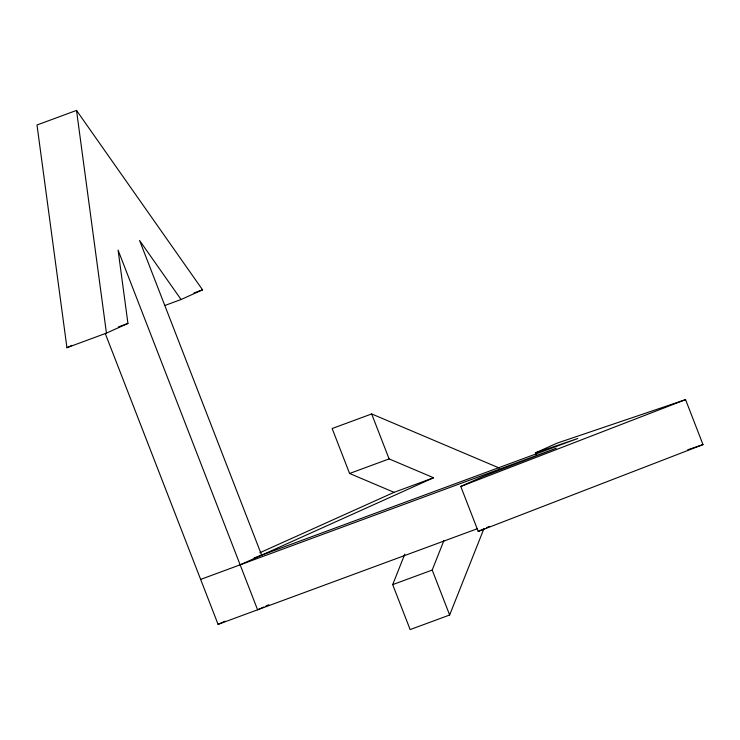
<?xml version="1.0" encoding="UTF-8"?>
<svg xmlns="http://www.w3.org/2000/svg" width="740" height="740" viewBox="0 0 740 740"><rect width="100%" height="100%" fill="white"/><g stroke="black" fill="none" stroke-linecap="round" stroke-linejoin="round"><path stroke-width="1.11" d="M483.747 529.155L449.643 615.005L410.136 629.583L392.69 584.628L404.808 554.121M449.643 615.005L432.206 570.05L443.908 540.598M165.048 305.426L181.069 299.515L202.556 289.839L76.516 110.417L37 124.995L66.933 347.689L72.048 345.386M66.933 347.689L106.449 333.111L127.937 323.436L118.085 250.129L257.594 609.797L263.727 607.031M259.87 552.743L394.059 492.331L433.575 477.753L389.101 458.902L349.585 473.48L332.149 428.525L371.665 413.947L499.315 468.05M240.149 564.833L433.575 477.753M536.241 455.017L535.409 452.88L556.905 443.204L685.564 399.637L703 444.601L478.225 531.431L460.789 486.476L482.276 476.801L556.267 448.209L200.633 579.411M105.321 333.685L218.078 624.375L225.238 621.147M265.78 606.106L268.851 604.728M478.225 531.431L484.367 528.665M486.411 527.74L489.482 526.362M460.789 486.476L685.564 399.637M194.01 292.994L202.556 289.839M118.326 326.978L127.937 323.436M254.171 557.923L577.764 438.533L535.409 452.88M218.078 624.375L477.355 528.721M392.69 584.628L432.206 570.05M687.738 449.772L703 444.601M349.585 473.48L394.059 492.331M181.069 299.515L139.573 240.454L261.646 555.157M371.665 413.947L389.101 458.902M76.516 110.417L106.449 333.111"/></g></svg>
